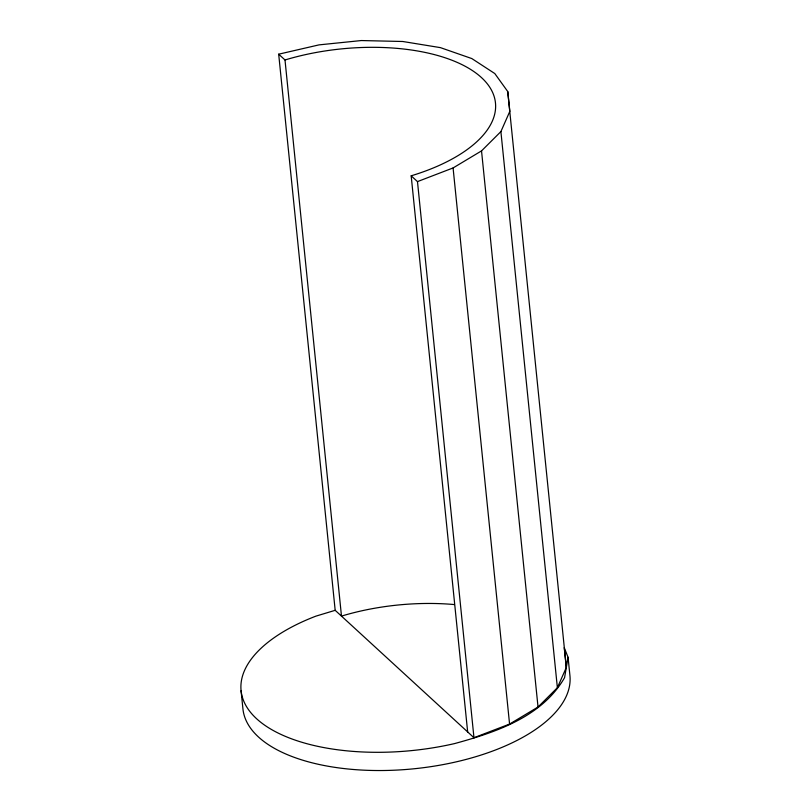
<?xml version="1.0" encoding="UTF-8"?>
<svg xmlns="http://www.w3.org/2000/svg" width="811" height="811" viewBox="0 0 811 811"><rect width="100%" height="100%" fill="white"/><g stroke="black" fill="none" stroke-linecap="round" stroke-linejoin="round"><path stroke-width="1.22" d="M566.321 667.463L564.243 647.675L568.065 657.285L564.578 677.651C542.022 716.914 495.876 732.282 454.657 743.565A164.349 76.903 -5.8 0 1 256.611 718.749A164.349 76.903 -5.8 0 1 315.864 616.157L335.176 610.318L473.969 737.726L509.572 724.071L538.028 707.02L557.38 687.708L566.321 667.463L507.747 91.542L494.791 73.548L471.83 58.574L440.434 47.636L402.753 41.493L361.341 40.55L319.027 44.879L278.69 54.185L335.176 610.318M278.69 54.185L284.996 59.973A148.129 69.32 -5.8 0 1 481.46 77.572A148.129 69.32 -5.8 0 1 411.177 175.815L417.483 181.603L453.085 167.948L481.531 150.887L500.894 131.585L509.835 111.34L507.747 91.542M568.065 657.285L569.92 675.512A164.349 76.903 -5.8 0 1 414.472 768.727A164.349 76.903 -5.8 0 1 242.935 708.976L241.08 690.749M500.894 131.585L557.38 687.708M481.531 150.887L538.028 707.02M453.085 167.948L509.572 724.071M417.483 181.603L473.969 737.726M411.177 175.815L467.663 731.938M284.996 59.973L341.482 616.107A148.129 69.32 -5.8 0 1 454.272 604.56"/></g></svg>
